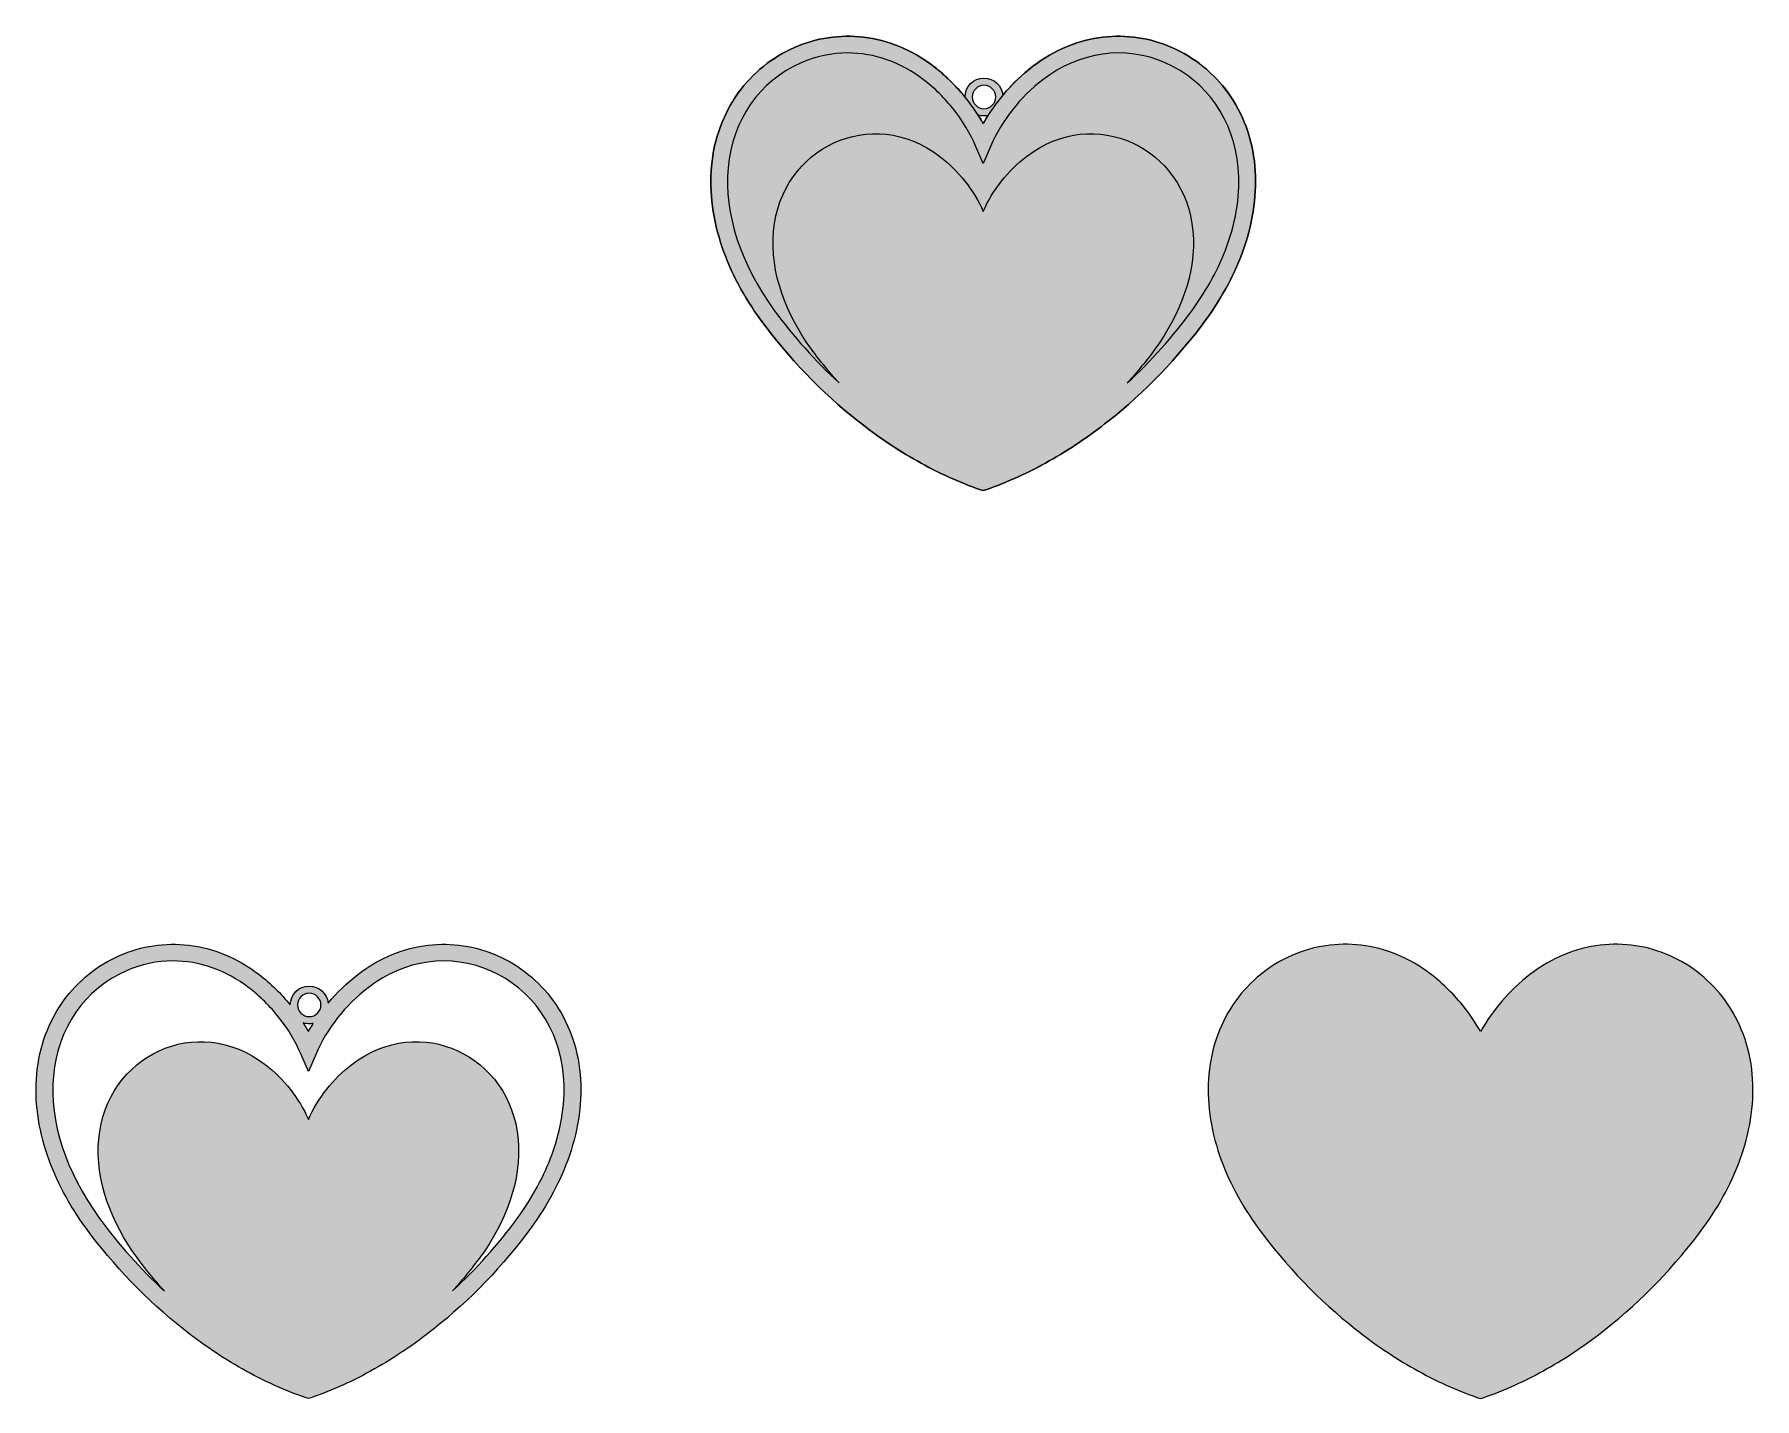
# Model space of a CAD drawing. Header units: inches. Extents: x -788 to 8705, y -5475 to 2053.
import ezdxf

# ---------------------------------------------------------------- set-up
doc = ezdxf.new("R2010")
doc.units = ezdxf.units.IN
doc.header["$MEASUREMENT"] = 0
for name, color, linetype in [('_U+0428_U+0430_U+0440 1', 7, 'Continuous'), ('_U+0428_U+0430_U+0440 2', 7, 'Continuous'), ('_U+0428_U+0430_U+0440 3', 7, 'Continuous')]:
    doc.layers.add(name, color=color, linetype=linetype)

msp = doc.modelspace()

# ---------------------------------------------------------------- hatches: boundary and pattern name
at = {"layer": '_U+0428_U+0430_U+0440 1', "true_color": 0xe9d9bc}
h = msp.add_hatch(color=254, dxfattribs=at)
h.dxf.hatch_style = 2
edge = h.paths.add_edge_path()
edge.add_spline(control_points=[(5887.7, 876.6), (5840.7, 739.5), (5769.1, 604.7), (5675, 475.9), (5524.8, 270.4), (5339.1, 77.7), (5138, -81.2), (5032.6, -164.5), (4923.1, -238.5), (4812.7, -301), (4696.8, -366.6), (4579.1, -420), (4462.8, -459.6), (4462.8, -459.6), (4448, -464.6), (4448, -464.6), (4448, -464.6), (4433.2, -459.6), (4433.2, -459.6), (4316.9, -420), (4199.2, -366.6), (4083.3, -301), (3972.9, -238.5), (3863.4, -164.5), (3758, -81.2), (3556.9, 77.7), (3371.2, 270.4), (3221, 475.9), (3126.9, 604.7), (3055.3, 739.5), (3008.3, 876.6), (2955.9, 1029.4), (2935.9, 1180.5), (2948.8, 1325.6), (2955.6, 1401.6), (2972, 1475.1), (2997.7, 1544.3), (3022.4, 1610.8), (3055.7, 1673.3), (3096.6, 1730.1), (3176.1, 1840.2), (3283.1, 1926.9), (3406.3, 1980.9), (3526.2, 2033.5), (3658, 2053.2), (3787.4, 2037.9), (3854.7, 2029.9), (3921.3, 2012.6), (3985.3, 1986.3), (4051.7, 1958.9), (4115.7, 1921.8), (4175.4, 1875.9), (4242.7, 1824.1), (4304, 1763.4), (4357.7, 1695.5), (4391.8, 1652.3), (4422, 1607.1), (4448, 1560.6), (4514.9, 1680.5), (4609.4, 1790.3), (4720.6, 1875.9), (4780.3, 1921.8), (4844.3, 1958.9), (4910.7, 1986.3), (4974.7, 2012.6), (5041.3, 2029.9), (5108.6, 2037.9), (5238, 2053.2), (5369.8, 2033.5), (5489.7, 1980.9), (5612.8, 1926.9), (5719.9, 1840.2), (5799.3, 1730.1), (5840.3, 1673.3), (5873.6, 1610.8), (5898.3, 1544.3), (5924, 1475.1), (5940.4, 1401.6), (5947.2, 1325.6), (5960.1, 1180.5), (5940.1, 1029.4), (5887.7, 876.6)], knot_values=[0, 0, 0, 0, 1, 1, 1, 2, 2, 2, 3, 3, 3, 4, 4, 4, 5, 5, 5, 6, 6, 6, 7, 7, 7, 8, 8, 8, 9, 9, 9, 10, 10, 10, 11, 11, 11, 12, 12, 12, 13, 13, 13, 14, 14, 14, 15, 15, 15, 16, 16, 16, 17, 17, 17, 18, 18, 18, 19, 19, 19, 20, 20, 20, 21, 21, 21, 22, 22, 22, 23, 23, 23, 24, 24, 24, 25, 25, 25, 26, 26, 26, 27, 27, 27, 27], degree=3, periodic=1)
at = {"layer": '_U+0428_U+0430_U+0440 1', "true_color": 0xa1785b}
h = msp.add_hatch(color=35, dxfattribs=at)
h.dxf.hatch_style = 2
edge = h.paths.add_edge_path()
edge.add_spline(control_points=[(5947.2, 1325.6), (5940.4, 1401.6), (5924, 1475.1), (5898.3, 1544.3), (5873.6, 1610.8), (5840.3, 1673.3), (5799.4, 1730.1), (5719.9, 1840.2), (5612.9, 1926.9), (5489.7, 1980.9), (5369.8, 2033.5), (5238, 2053.2), (5108.6, 2037.9), (5041.3, 2029.9), (4974.7, 2012.6), (4910.7, 1986.3), (4844.3, 1958.9), (4780.3, 1921.8), (4720.6, 1875.9), (4660.4, 1829.5), (4605.1, 1776.1), (4556.4, 1717.8), (4551.4, 1770.8), (4506.7, 1812.3), (4452.4, 1812.3), (4394.8, 1812.3), (4347.9, 1765.4), (4347.9, 1707.8), (4347.9, 1707.8), (4347.9, 1707.7), (4347.9, 1707.7), (4296.6, 1770.7), (4238.6, 1827.2), (4175.4, 1875.9), (4115.7, 1921.8), (4051.7, 1958.9), (3985.3, 1986.3), (3921.3, 2012.6), (3854.7, 2029.9), (3787.4, 2037.9), (3658, 2053.2), (3526.2, 2033.5), (3406.3, 1980.9), (3283.2, 1926.9), (3176.1, 1840.2), (3096.7, 1730.1), (3055.7, 1673.3), (3022.4, 1610.8), (2997.7, 1544.3), (2972, 1475.1), (2955.6, 1401.6), (2948.8, 1325.6), (2935.9, 1180.5), (2955.9, 1029.4), (3008.3, 876.6), (3055.3, 739.5), (3126.9, 604.7), (3221, 475.9), (3371.2, 270.4), (3556.9, 77.7), (3758, -81.2), (3863.4, -164.5), (3972.9, -238.5), (4083.3, -301), (4199.2, -366.6), (4316.9, -420), (4433.2, -459.6), (4433.2, -459.6), (4448, -464.6), (4448, -464.6), (4448, -464.6), (4462.8, -459.6), (4462.8, -459.6), (4579.1, -420), (4696.8, -366.6), (4812.7, -301), (4923.1, -238.5), (5032.6, -164.5), (5138, -81.2), (5339.1, 77.7), (5524.8, 270.4), (5675, 475.9), (5769.1, 604.7), (5840.7, 739.5), (5887.7, 876.6), (5940.1, 1029.4), (5960.1, 1180.5), (5947.2, 1325.6)], knot_values=[0, 0, 0, 0, 1, 1, 1, 2, 2, 2, 3, 3, 3, 4, 4, 4, 5, 5, 5, 6, 6, 6, 7, 7, 7, 8, 8, 8, 9, 9, 9, 10, 10, 10, 11, 11, 11, 12, 12, 12, 13, 13, 13, 14, 14, 14, 15, 15, 15, 16, 16, 16, 17, 17, 17, 18, 18, 18, 19, 19, 19, 20, 20, 20, 21, 21, 21, 22, 22, 22, 23, 23, 23, 24, 24, 24, 25, 25, 25, 26, 26, 26, 27, 27, 27, 28, 28, 28, 29, 29, 29, 29], degree=3, periodic=1)
edge = h.paths.add_edge_path()
edge.add_spline(control_points=[(4452.4, 1772.3), (4488, 1772.3), (4516.9, 1743.4), (4516.9, 1707.8), (4516.9, 1672.2), (4488, 1643.3), (4452.4, 1643.3), (4416.9, 1643.3), (4387.9, 1672.2), (4387.9, 1707.8), (4387.9, 1743.4), (4416.9, 1772.3), (4452.4, 1772.3)], knot_values=[0, 0, 0, 0, 1, 1, 1, 2, 2, 2, 3, 3, 3, 4, 4, 4, 4], degree=3, periodic=1)
edge = h.paths.add_edge_path()
edge.add_spline(control_points=[(4474.8, 1605.7), (4465.4, 1590.9), (4456.5, 1575.8), (4448, 1560.6), (4439, 1576.8), (4429.4, 1592.8), (4419.4, 1608.7), (4429.8, 1605.2), (4440.9, 1603.3), (4452.4, 1603.3), (4460.1, 1603.3), (4467.6, 1604.1), (4474.8, 1605.7)], knot_values=[0, 0, 0, 0, 1, 1, 1, 2, 2, 2, 3, 3, 3, 4, 4, 4, 4], degree=3, periodic=1)
edge = h.paths.add_edge_path()
edge.add_spline(control_points=[(5792.9, 885), (5749.3, 765), (5684.8, 645.1), (5600.7, 530.2), (5494.8, 385.3), (5373.7, 250.3), (5243, 129.7), (5298, 189.9), (5349.1, 252.3), (5395.4, 315.7), (5533, 504.1), (5625.9, 735.1), (5605.2, 967.4), (5564, 1429.2), (5062.4, 1668.3), (4687.4, 1379.8), (4585.6, 1301.4), (4499, 1193.6), (4448, 1075.2), (4422.5, 1134.4), (4388.1, 1191), (4347.4, 1242.5), (4306.6, 1294.1), (4259.5, 1340.6), (4208.6, 1379.8), (3833.6, 1668.3), (3332, 1429.2), (3290.8, 967.4), (3270.1, 735.1), (3363, 504.1), (3500.6, 315.7), (3546.9, 252.3), (3598, 189.9), (3653, 129.7), (3522.3, 250.3), (3401.2, 385.3), (3295.3, 530.2), (3108.5, 785.8), (3018, 1065.3), (3040.5, 1317.4), (3063.9, 1579.8), (3214.4, 1796.3), (3443.2, 1896.6), (3525.8, 1932.8), (3612.7, 1950.6), (3699.8, 1950.6), (3846, 1950.6), (3992.6, 1900.4), (4119.3, 1803), (4180.6, 1755.8), (4236.5, 1700.4), (4285.5, 1638.5), (4335.3, 1575.5), (4375.7, 1508.2), (4405.8, 1438.6), (4405.8, 1438.6), (4448, 1340.6), (4448, 1340.6), (4448, 1340.6), (4490.3, 1438.6), (4490.3, 1438.6), (4550, 1577.4), (4651.8, 1706.8), (4776.7, 1803), (4978.9, 1958.5), (5231.7, 1993.5), (5452.8, 1896.6), (5681.6, 1796.3), (5832.2, 1579.8), (5855.6, 1317.4), (5867.9, 1178.7), (5846.1, 1031.7), (5792.9, 885)], knot_values=[0, 0, 0, 0, 1, 1, 1, 2, 2, 2, 3, 3, 3, 4, 4, 4, 5, 5, 5, 6, 6, 6, 7, 7, 7, 8, 8, 8, 9, 9, 9, 10, 10, 10, 11, 11, 11, 12, 12, 12, 13, 13, 13, 14, 14, 14, 15, 15, 15, 16, 16, 16, 17, 17, 17, 18, 18, 18, 19, 19, 19, 20, 20, 20, 21, 21, 21, 22, 22, 22, 23, 23, 23, 24, 24, 24, 24], degree=3, periodic=1)
at = {"layer": '_U+0428_U+0430_U+0440 2', "true_color": 0xa1785b}
h = msp.add_hatch(color=35, dxfattribs=at)
h.dxf.hatch_style = 2
edge = h.paths.add_edge_path()
edge.add_spline(control_points=[(2223.8, -3685.2), (2217, -3609.3), (2200.5, -3535.7), (2174.9, -3466.6), (2150.1, -3400), (2116.9, -3337.5), (2075.9, -3280.8), (1996.5, -3170.7), (1889.4, -3083.9), (1766.3, -3030), (1646.4, -2977.4), (1514.6, -2957.7), (1385.2, -2973), (1317.8, -2980.9), (1251.3, -2998.3), (1187.3, -3024.6), (1120.8, -3051.9), (1056.9, -3089.1), (997.2, -3135), (937, -3181.3), (881.7, -3234.7), (833, -3293), (827.9, -3240.1), (783.2, -3198.6), (729, -3198.6), (671.4, -3198.6), (624.5, -3245.4), (624.5, -3303.1), (624.5, -3303.1), (624.5, -3303.2), (624.5, -3303.2), (573.2, -3240.2), (515.2, -3183.7), (452, -3135), (392.3, -3089.1), (328.3, -3051.9), (261.8, -3024.6), (197.9, -2998.3), (131.3, -2980.9), (64, -2973), (-65.4, -2957.7), (-197.2, -2977.4), (-317.2, -3030), (-440.3, -3083.9), (-547.3, -3170.7), (-626.8, -3280.8), (-667.7, -3337.5), (-701, -3400.1), (-725.7, -3466.6), (-751.4, -3535.7), (-767.8, -3609.3), (-774.6, -3685.2), (-787.6, -3830.4), (-767.6, -3981.4), (-715.1, -4134.2), (-668.1, -4271.4), (-596.6, -4406.2), (-502.4, -4535), (-352.2, -4740.5), (-166.5, -4933.1), (34.5, -5092), (140, -5175.4), (249.4, -5249.3), (359.8, -5311.8), (475.8, -5377.4), (593.5, -5430.8), (709.7, -5470.4), (709.7, -5470.4), (724.6, -5475.5), (724.6, -5475.5), (724.6, -5475.5), (739.4, -5470.4), (739.4, -5470.4), (855.6, -5430.8), (973.4, -5377.4), (1089.3, -5311.8), (1199.7, -5249.3), (1309.2, -5175.4), (1414.6, -5092), (1615.7, -4933.1), (1801.4, -4740.5), (1951.6, -4535), (2045.7, -4406.2), (2117.3, -4271.4), (2164.3, -4134.2), (2216.7, -3981.4), (2236.7, -3830.4), (2223.8, -3685.2)], knot_values=[0, 0, 0, 0, 1, 1, 1, 2, 2, 2, 3, 3, 3, 4, 4, 4, 5, 5, 5, 6, 6, 6, 7, 7, 7, 8, 8, 8, 9, 9, 9, 10, 10, 10, 11, 11, 11, 12, 12, 12, 13, 13, 13, 14, 14, 14, 15, 15, 15, 16, 16, 16, 17, 17, 17, 18, 18, 18, 19, 19, 19, 20, 20, 20, 21, 21, 21, 22, 22, 22, 23, 23, 23, 24, 24, 24, 25, 25, 25, 26, 26, 26, 27, 27, 27, 28, 28, 28, 29, 29, 29, 29], degree=3, periodic=1)
edge = h.paths.add_edge_path()
edge.add_spline(control_points=[(729, -3238.6), (764.6, -3238.6), (793.5, -3267.5), (793.5, -3303.1), (793.5, -3338.6), (764.6, -3367.6), (729, -3367.6), (693.4, -3367.6), (664.5, -3338.6), (664.5, -3303.1), (664.5, -3267.5), (693.4, -3238.6), (729, -3238.6)], knot_values=[0, 0, 0, 0, 1, 1, 1, 2, 2, 2, 3, 3, 3, 4, 4, 4, 4], degree=3, periodic=1)
edge = h.paths.add_edge_path()
edge.add_spline(control_points=[(751.3, -3405.1), (742, -3420), (733.1, -3435), (724.6, -3450.2), (715.5, -3434.1), (706, -3418), (695.9, -3402.2), (706.3, -3405.7), (717.4, -3407.6), (729, -3407.6), (736.7, -3407.6), (744.1, -3406.7), (751.3, -3405.1)], knot_values=[0, 0, 0, 0, 1, 1, 1, 2, 2, 2, 3, 3, 3, 4, 4, 4, 4], degree=3, periodic=1)
edge = h.paths.add_edge_path()
edge.add_spline(control_points=[(2069.4, -4125.9), (2025.9, -4245.9), (1961.3, -4365.7), (1877.3, -4480.7), (1771.4, -4625.6), (1650.2, -4760.6), (1519.6, -4881.2), (1574.6, -4820.9), (1625.6, -4758.5), (1672, -4695.1), (1809.6, -4506.8), (1902.5, -4275.8), (1881.8, -4043.4), (1840.6, -3581.6), (1339, -3342.6), (964, -3631), (862.2, -3709.4), (775.6, -3817.3), (724.6, -3935.7), (699, -3876.5), (664.7, -3819.9), (623.9, -3768.3), (583.2, -3716.8), (536.1, -3670.2), (485.2, -3631), (110.2, -3342.6), (-391.5, -3581.6), (-432.6, -4043.4), (-453.4, -4275.8), (-360.5, -4506.8), (-222.8, -4695.1), (-176.5, -4758.5), (-125.5, -4820.9), (-70.4, -4881.2), (-201.1, -4760.6), (-322.3, -4625.6), (-428.1, -4480.7), (-615, -4225.1), (-705.5, -3945.5), (-683, -3693.4), (-659.6, -3431), (-509, -3214.5), (-280.2, -3114.2), (-197.7, -3078), (-110.7, -3060.3), (-23.6, -3060.3), (122.6, -3060.3), (269.1, -3110.4), (395.8, -3207.9), (457.2, -3255.1), (513.1, -3310.4), (562.1, -3372.4), (611.8, -3435.4), (652.3, -3502.6), (682.3, -3572.3), (682.3, -3572.3), (724.6, -3670.3), (724.6, -3670.3), (724.6, -3670.3), (766.8, -3572.2), (766.8, -3572.2), (826.6, -3433.5), (928.3, -3304.1), (1053.3, -3207.9), (1255.5, -3052.3), (1508.3, -3017.3), (1729.4, -3114.2), (1958.2, -3214.5), (2108.7, -3431), (2132.1, -3693.4), (2144.5, -3832.1), (2122.7, -3979.1), (2069.4, -4125.9)], knot_values=[0, 0, 0, 0, 1, 1, 1, 2, 2, 2, 3, 3, 3, 4, 4, 4, 5, 5, 5, 6, 6, 6, 7, 7, 7, 8, 8, 8, 9, 9, 9, 10, 10, 10, 11, 11, 11, 12, 12, 12, 13, 13, 13, 14, 14, 14, 15, 15, 15, 16, 16, 16, 17, 17, 17, 18, 18, 18, 19, 19, 19, 20, 20, 20, 21, 21, 21, 22, 22, 22, 23, 23, 23, 24, 24, 24, 24], degree=3, periodic=1)
at = {"layer": '_U+0428_U+0430_U+0440 3', "true_color": 0xe9d9bc}
h = msp.add_hatch(color=254, dxfattribs=at)
h.dxf.hatch_style = 2
edge = h.paths.add_edge_path()
edge.add_spline(control_points=[(8632.3, -4134.3), (8585.3, -4271.4), (8513.7, -4406.2), (8419.6, -4535), (8269.4, -4740.5), (8083.7, -4933.1), (7882.6, -5092), (7777.2, -5175.4), (7667.7, -5249.3), (7557.3, -5311.8), (7441.4, -5377.4), (7323.6, -5430.8), (7207.4, -5470.4), (7207.4, -5470.4), (7192.6, -5475.5), (7192.6, -5475.5), (7192.6, -5475.5), (7177.7, -5470.4), (7177.7, -5470.4), (7061.5, -5430.8), (6943.8, -5377.4), (6827.8, -5311.8), (6717.4, -5249.3), (6608, -5175.4), (6502.5, -5092), (6301.5, -4933.1), (6115.8, -4740.5), (5965.6, -4535), (5871.4, -4406.2), (5799.9, -4271.4), (5752.8, -4134.3), (5700.4, -3981.4), (5680.4, -3830.4), (5693.4, -3685.2), (5700.2, -3609.3), (5716.6, -3535.7), (5742.3, -3466.6), (5767, -3400.1), (5800.3, -3337.5), (5841.2, -3280.8), (5920.7, -3170.7), (6027.7, -3083.9), (6150.8, -3030), (6270.8, -2977.4), (6402.6, -2957.7), (6532, -2973), (6599.3, -2980.9), (6665.9, -2998.3), (6729.8, -3024.6), (6796.3, -3051.9), (6860.3, -3089.1), (6920, -3135), (6987.2, -3186.8), (7048.6, -3247.5), (7102.3, -3315.3), (7136.4, -3358.6), (7166.6, -3403.7), (7192.6, -3450.2), (7259.5, -3330.3), (7354, -3220.6), (7465.2, -3135), (7524.9, -3089.1), (7588.8, -3051.9), (7655.3, -3024.6), (7719.3, -2998.3), (7785.8, -2980.9), (7853.2, -2973), (7982.6, -2957.7), (8114.3, -2977.4), (8234.3, -3030), (8357.4, -3083.9), (8464.5, -3170.7), (8543.9, -3280.8), (8584.8, -3337.5), (8618.1, -3400.1), (8642.9, -3466.6), (8668.5, -3535.7), (8685, -3609.3), (8691.8, -3685.3), (8704.7, -3830.4), (8684.7, -3981.4), (8632.3, -4134.3)], knot_values=[0, 0, 0, 0, 1, 1, 1, 2, 2, 2, 3, 3, 3, 4, 4, 4, 5, 5, 5, 6, 6, 6, 7, 7, 7, 8, 8, 8, 9, 9, 9, 10, 10, 10, 11, 11, 11, 12, 12, 12, 13, 13, 13, 14, 14, 14, 15, 15, 15, 16, 16, 16, 17, 17, 17, 18, 18, 18, 19, 19, 19, 20, 20, 20, 21, 21, 21, 22, 22, 22, 23, 23, 23, 24, 24, 24, 25, 25, 25, 26, 26, 26, 27, 27, 27, 27], degree=3, periodic=1)

# ---------------------------------------------------------------- linework, layer by layer
at = {"layer": '_U+0428_U+0430_U+0440 1', "lineweight": 0}
for points, knots in [([(5887.7, 876.6), (5840.7, 739.5), (5769.1, 604.7), (5675, 475.9), (5524.8, 270.4), (5339.1, 77.7), (5138, -81.2), (5032.6, -164.5), (4923.1, -238.5), (4812.7, -301), (4696.8, -366.6), (4579.1, -420), (4462.8, -459.6), (4462.8, -459.6), (4448, -464.6), (4448, -464.6), (4448, -464.6), (4433.2, -459.6), (4433.2, -459.6), (4316.9, -420), (4199.2, -366.6), (4083.3, -301), (3972.9, -238.5), (3863.4, -164.5), (3758, -81.2), (3556.9, 77.7), (3371.2, 270.4), (3221, 475.9), (3126.9, 604.7), (3055.3, 739.5), (3008.3, 876.6), (2955.9, 1029.4), (2935.9, 1180.5), (2948.8, 1325.6), (2955.6, 1401.6), (2972, 1475.1), (2997.7, 1544.3), (3022.4, 1610.8), (3055.7, 1673.3), (3096.6, 1730.1), (3176.1, 1840.2), (3283.1, 1926.9), (3406.3, 1980.9), (3526.2, 2033.5), (3658, 2053.2), (3787.4, 2037.9), (3854.7, 2029.9), (3921.3, 2012.6), (3985.3, 1986.3), (4051.7, 1958.9), (4115.7, 1921.8), (4175.4, 1875.9), (4242.7, 1824.1), (4304, 1763.4), (4357.7, 1695.5), (4391.8, 1652.3), (4422, 1607.1), (4448, 1560.6), (4514.9, 1680.5), (4609.4, 1790.3), (4720.6, 1875.9), (4780.3, 1921.8), (4844.3, 1958.9), (4910.7, 1986.3), (4974.7, 2012.6), (5041.3, 2029.9), (5108.6, 2037.9), (5238, 2053.2), (5369.8, 2033.5), (5489.7, 1980.9), (5612.8, 1926.9), (5719.9, 1840.2), (5799.3, 1730.1), (5840.3, 1673.3), (5873.6, 1610.8), (5898.3, 1544.3), (5924, 1475.1), (5940.4, 1401.6), (5947.2, 1325.6), (5960.1, 1180.5), (5940.1, 1029.4), (5887.7, 876.6)], [0, 0, 0, 0, 1, 1, 1, 2, 2, 2, 3, 3, 3, 4, 4, 4, 5, 5, 5, 6, 6, 6, 7, 7, 7, 8, 8, 8, 9, 9, 9, 10, 10, 10, 11, 11, 11, 12, 12, 12, 13, 13, 13, 14, 14, 14, 15, 15, 15, 16, 16, 16, 17, 17, 17, 18, 18, 18, 19, 19, 19, 20, 20, 20, 21, 21, 21, 22, 22, 22, 23, 23, 23, 24, 24, 24, 25, 25, 25, 26, 26, 26, 27, 27, 27, 27]), ([(5947.2, 1325.6), (5940.4, 1401.6), (5924, 1475.1), (5898.3, 1544.3), (5873.6, 1610.8), (5840.3, 1673.3), (5799.4, 1730.1), (5719.9, 1840.2), (5612.9, 1926.9), (5489.7, 1980.9), (5369.8, 2033.5), (5238, 2053.2), (5108.6, 2037.9), (5041.3, 2029.9), (4974.7, 2012.6), (4910.7, 1986.3), (4844.3, 1958.9), (4780.3, 1921.8), (4720.6, 1875.9), (4660.4, 1829.5), (4605.1, 1776.1), (4556.4, 1717.8), (4551.4, 1770.8), (4506.7, 1812.3), (4452.4, 1812.3), (4394.8, 1812.3), (4347.9, 1765.4), (4347.9, 1707.8), (4347.9, 1707.8), (4347.9, 1707.7), (4347.9, 1707.7), (4296.6, 1770.7), (4238.6, 1827.2), (4175.4, 1875.9), (4115.7, 1921.8), (4051.7, 1958.9), (3985.3, 1986.3), (3921.3, 2012.6), (3854.7, 2029.9), (3787.4, 2037.9), (3658, 2053.2), (3526.2, 2033.5), (3406.3, 1980.9), (3283.2, 1926.9), (3176.1, 1840.2), (3096.7, 1730.1), (3055.7, 1673.3), (3022.4, 1610.8), (2997.7, 1544.3), (2972, 1475.1), (2955.6, 1401.6), (2948.8, 1325.6), (2935.9, 1180.5), (2955.9, 1029.4), (3008.3, 876.6), (3055.3, 739.5), (3126.9, 604.7), (3221, 475.9), (3371.2, 270.4), (3556.9, 77.7), (3758, -81.2), (3863.4, -164.5), (3972.9, -238.5), (4083.3, -301), (4199.2, -366.6), (4316.9, -420), (4433.2, -459.6), (4433.2, -459.6), (4448, -464.6), (4448, -464.6), (4448, -464.6), (4462.8, -459.6), (4462.8, -459.6), (4579.1, -420), (4696.8, -366.6), (4812.7, -301), (4923.1, -238.5), (5032.6, -164.5), (5138, -81.2), (5339.1, 77.7), (5524.8, 270.4), (5675, 475.9), (5769.1, 604.7), (5840.7, 739.5), (5887.7, 876.6), (5940.1, 1029.4), (5960.1, 1180.5), (5947.2, 1325.6)], [0, 0, 0, 0, 1, 1, 1, 2, 2, 2, 3, 3, 3, 4, 4, 4, 5, 5, 5, 6, 6, 6, 7, 7, 7, 8, 8, 8, 9, 9, 9, 10, 10, 10, 11, 11, 11, 12, 12, 12, 13, 13, 13, 14, 14, 14, 15, 15, 15, 16, 16, 16, 17, 17, 17, 18, 18, 18, 19, 19, 19, 20, 20, 20, 21, 21, 21, 22, 22, 22, 23, 23, 23, 24, 24, 24, 25, 25, 25, 26, 26, 26, 27, 27, 27, 28, 28, 28, 29, 29, 29, 29]), ([(5792.9, 885), (5749.3, 765), (5684.8, 645.1), (5600.7, 530.2), (5494.8, 385.3), (5373.7, 250.3), (5243, 129.7), (5298, 189.9), (5349.1, 252.3), (5395.4, 315.7), (5533, 504.1), (5625.9, 735.1), (5605.2, 967.4), (5564, 1429.2), (5062.4, 1668.3), (4687.4, 1379.8), (4585.6, 1301.4), (4499, 1193.6), (4448, 1075.2), (4422.5, 1134.4), (4388.1, 1191), (4347.4, 1242.5), (4306.6, 1294.1), (4259.5, 1340.6), (4208.6, 1379.8), (3833.6, 1668.3), (3332, 1429.2), (3290.8, 967.4), (3270.1, 735.1), (3363, 504.1), (3500.6, 315.7), (3546.9, 252.3), (3598, 189.9), (3653, 129.7), (3522.3, 250.3), (3401.2, 385.3), (3295.3, 530.2), (3108.5, 785.8), (3018, 1065.3), (3040.5, 1317.4), (3063.9, 1579.8), (3214.4, 1796.3), (3443.2, 1896.6), (3525.8, 1932.8), (3612.7, 1950.6), (3699.8, 1950.6), (3846, 1950.6), (3992.6, 1900.4), (4119.3, 1803), (4180.6, 1755.8), (4236.5, 1700.4), (4285.5, 1638.5), (4335.3, 1575.5), (4375.7, 1508.2), (4405.8, 1438.6), (4405.8, 1438.6), (4448, 1340.6), (4448, 1340.6), (4448, 1340.6), (4490.3, 1438.6), (4490.3, 1438.6), (4550, 1577.4), (4651.8, 1706.8), (4776.7, 1803), (4978.9, 1958.5), (5231.7, 1993.5), (5452.8, 1896.6), (5681.6, 1796.3), (5832.2, 1579.8), (5855.6, 1317.4), (5867.9, 1178.7), (5846.1, 1031.7), (5792.9, 885)], [0, 0, 0, 0, 1, 1, 1, 2, 2, 2, 3, 3, 3, 4, 4, 4, 5, 5, 5, 6, 6, 6, 7, 7, 7, 8, 8, 8, 9, 9, 9, 10, 10, 10, 11, 11, 11, 12, 12, 12, 13, 13, 13, 14, 14, 14, 15, 15, 15, 16, 16, 16, 17, 17, 17, 18, 18, 18, 19, 19, 19, 20, 20, 20, 21, 21, 21, 22, 22, 22, 23, 23, 23, 24, 24, 24, 24]), ([(4452.4, 1772.3), (4488, 1772.3), (4516.9, 1743.4), (4516.9, 1707.8), (4516.9, 1672.2), (4488, 1643.3), (4452.4, 1643.3), (4416.9, 1643.3), (4387.9, 1672.2), (4387.9, 1707.8), (4387.9, 1743.4), (4416.9, 1772.3), (4452.4, 1772.3)], [0, 0, 0, 0, 1, 1, 1, 2, 2, 2, 3, 3, 3, 4, 4, 4, 4]), ([(4474.8, 1605.7), (4465.4, 1590.9), (4456.5, 1575.8), (4448, 1560.6), (4439, 1576.8), (4429.4, 1592.8), (4419.4, 1608.7), (4429.8, 1605.2), (4440.9, 1603.3), (4452.4, 1603.3), (4460.1, 1603.3), (4467.6, 1604.1), (4474.8, 1605.7)], [0, 0, 0, 0, 1, 1, 1, 2, 2, 2, 3, 3, 3, 4, 4, 4, 4])]:
    msp.add_open_spline(points, degree=3, knots=knots, dxfattribs=at)
at = {"layer": '_U+0428_U+0430_U+0440 2', "lineweight": 0}
for points, knots in [([(2223.8, -3685.2), (2217, -3609.3), (2200.5, -3535.7), (2174.9, -3466.6), (2150.1, -3400), (2116.9, -3337.5), (2075.9, -3280.8), (1996.5, -3170.7), (1889.4, -3083.9), (1766.3, -3030), (1646.4, -2977.4), (1514.6, -2957.7), (1385.2, -2973), (1317.8, -2980.9), (1251.3, -2998.3), (1187.3, -3024.6), (1120.8, -3051.9), (1056.9, -3089.1), (997.2, -3135), (937, -3181.3), (881.7, -3234.7), (833, -3293), (827.9, -3240.1), (783.2, -3198.6), (729, -3198.6), (671.4, -3198.6), (624.5, -3245.4), (624.5, -3303.1), (624.5, -3303.1), (624.5, -3303.2), (624.5, -3303.2), (573.2, -3240.2), (515.2, -3183.7), (452, -3135), (392.3, -3089.1), (328.3, -3051.9), (261.8, -3024.6), (197.9, -2998.3), (131.3, -2980.9), (64, -2973), (-65.4, -2957.7), (-197.2, -2977.4), (-317.2, -3030), (-440.3, -3083.9), (-547.3, -3170.7), (-626.8, -3280.8), (-667.7, -3337.5), (-701, -3400.1), (-725.7, -3466.6), (-751.4, -3535.7), (-767.8, -3609.3), (-774.6, -3685.2), (-787.6, -3830.4), (-767.6, -3981.4), (-715.1, -4134.2), (-668.1, -4271.4), (-596.6, -4406.2), (-502.4, -4535), (-352.2, -4740.5), (-166.5, -4933.1), (34.5, -5092), (140, -5175.4), (249.4, -5249.3), (359.8, -5311.8), (475.8, -5377.4), (593.5, -5430.8), (709.7, -5470.4), (709.7, -5470.4), (724.6, -5475.5), (724.6, -5475.5), (724.6, -5475.5), (739.4, -5470.4), (739.4, -5470.4), (855.6, -5430.8), (973.4, -5377.4), (1089.3, -5311.8), (1199.7, -5249.3), (1309.2, -5175.4), (1414.6, -5092), (1615.7, -4933.1), (1801.4, -4740.5), (1951.6, -4535), (2045.7, -4406.2), (2117.3, -4271.4), (2164.3, -4134.2), (2216.7, -3981.4), (2236.7, -3830.4), (2223.8, -3685.2)], [0, 0, 0, 0, 1, 1, 1, 2, 2, 2, 3, 3, 3, 4, 4, 4, 5, 5, 5, 6, 6, 6, 7, 7, 7, 8, 8, 8, 9, 9, 9, 10, 10, 10, 11, 11, 11, 12, 12, 12, 13, 13, 13, 14, 14, 14, 15, 15, 15, 16, 16, 16, 17, 17, 17, 18, 18, 18, 19, 19, 19, 20, 20, 20, 21, 21, 21, 22, 22, 22, 23, 23, 23, 24, 24, 24, 25, 25, 25, 26, 26, 26, 27, 27, 27, 28, 28, 28, 29, 29, 29, 29]), ([(2069.4, -4125.9), (2025.9, -4245.9), (1961.3, -4365.7), (1877.3, -4480.7), (1771.4, -4625.6), (1650.2, -4760.6), (1519.6, -4881.2), (1574.6, -4820.9), (1625.6, -4758.5), (1672, -4695.1), (1809.6, -4506.8), (1902.5, -4275.8), (1881.8, -4043.4), (1840.6, -3581.6), (1339, -3342.6), (964, -3631), (862.2, -3709.4), (775.6, -3817.3), (724.6, -3935.7), (699, -3876.5), (664.7, -3819.9), (623.9, -3768.3), (583.2, -3716.8), (536.1, -3670.2), (485.2, -3631), (110.2, -3342.6), (-391.5, -3581.6), (-432.6, -4043.4), (-453.4, -4275.8), (-360.5, -4506.8), (-222.8, -4695.1), (-176.5, -4758.5), (-125.5, -4820.9), (-70.4, -4881.2), (-201.1, -4760.6), (-322.3, -4625.6), (-428.1, -4480.7), (-615, -4225.1), (-705.5, -3945.5), (-683, -3693.4), (-659.6, -3431), (-509, -3214.5), (-280.2, -3114.2), (-197.7, -3078), (-110.7, -3060.3), (-23.6, -3060.3), (122.6, -3060.3), (269.1, -3110.4), (395.8, -3207.9), (457.2, -3255.1), (513.1, -3310.4), (562.1, -3372.4), (611.8, -3435.4), (652.3, -3502.6), (682.3, -3572.3), (682.3, -3572.3), (724.6, -3670.3), (724.6, -3670.3), (724.6, -3670.3), (766.8, -3572.2), (766.8, -3572.2), (826.6, -3433.5), (928.3, -3304.1), (1053.3, -3207.9), (1255.5, -3052.3), (1508.3, -3017.3), (1729.4, -3114.2), (1958.2, -3214.5), (2108.7, -3431), (2132.1, -3693.4), (2144.5, -3832.1), (2122.7, -3979.1), (2069.4, -4125.9)], [0, 0, 0, 0, 1, 1, 1, 2, 2, 2, 3, 3, 3, 4, 4, 4, 5, 5, 5, 6, 6, 6, 7, 7, 7, 8, 8, 8, 9, 9, 9, 10, 10, 10, 11, 11, 11, 12, 12, 12, 13, 13, 13, 14, 14, 14, 15, 15, 15, 16, 16, 16, 17, 17, 17, 18, 18, 18, 19, 19, 19, 20, 20, 20, 21, 21, 21, 22, 22, 22, 23, 23, 23, 24, 24, 24, 24]), ([(729, -3238.6), (764.6, -3238.6), (793.5, -3267.5), (793.5, -3303.1), (793.5, -3338.6), (764.6, -3367.6), (729, -3367.6), (693.4, -3367.6), (664.5, -3338.6), (664.5, -3303.1), (664.5, -3267.5), (693.4, -3238.6), (729, -3238.6)], [0, 0, 0, 0, 1, 1, 1, 2, 2, 2, 3, 3, 3, 4, 4, 4, 4]), ([(751.3, -3405.1), (742, -3420), (733.1, -3435), (724.6, -3450.2), (715.5, -3434.1), (706, -3418), (695.9, -3402.2), (706.3, -3405.7), (717.4, -3407.6), (729, -3407.6), (736.7, -3407.6), (744.1, -3406.7), (751.3, -3405.1)], [0, 0, 0, 0, 1, 1, 1, 2, 2, 2, 3, 3, 3, 4, 4, 4, 4])]:
    msp.add_open_spline(points, degree=3, knots=knots, dxfattribs=at)
at = {"layer": '_U+0428_U+0430_U+0440 3', "lineweight": 0}
msp.add_open_spline([(8632.3, -4134.3), (8585.3, -4271.4), (8513.7, -4406.2), (8419.6, -4535), (8269.4, -4740.5), (8083.7, -4933.1), (7882.6, -5092), (7777.2, -5175.4), (7667.7, -5249.3), (7557.3, -5311.8), (7441.4, -5377.4), (7323.6, -5430.8), (7207.4, -5470.4), (7207.4, -5470.4), (7192.6, -5475.5), (7192.6, -5475.5), (7192.6, -5475.5), (7177.7, -5470.4), (7177.7, -5470.4), (7061.5, -5430.8), (6943.8, -5377.4), (6827.8, -5311.8), (6717.4, -5249.3), (6608, -5175.4), (6502.5, -5092), (6301.5, -4933.1), (6115.8, -4740.5), (5965.6, -4535), (5871.4, -4406.2), (5799.9, -4271.4), (5752.8, -4134.3), (5700.4, -3981.4), (5680.4, -3830.4), (5693.4, -3685.2), (5700.2, -3609.3), (5716.6, -3535.7), (5742.3, -3466.6), (5767, -3400.1), (5800.3, -3337.5), (5841.2, -3280.8), (5920.7, -3170.7), (6027.7, -3083.9), (6150.8, -3030), (6270.8, -2977.4), (6402.6, -2957.7), (6532, -2973), (6599.3, -2980.9), (6665.9, -2998.3), (6729.8, -3024.6), (6796.3, -3051.9), (6860.3, -3089.1), (6920, -3135), (6987.2, -3186.8), (7048.6, -3247.5), (7102.3, -3315.3), (7136.4, -3358.6), (7166.6, -3403.7), (7192.6, -3450.2), (7259.5, -3330.3), (7354, -3220.6), (7465.2, -3135), (7524.9, -3089.1), (7588.8, -3051.9), (7655.3, -3024.6), (7719.3, -2998.3), (7785.8, -2980.9), (7853.2, -2973), (7982.6, -2957.7), (8114.3, -2977.4), (8234.3, -3030), (8357.4, -3083.9), (8464.5, -3170.7), (8543.9, -3280.8), (8584.8, -3337.5), (8618.1, -3400.1), (8642.9, -3466.6), (8668.5, -3535.7), (8685, -3609.3), (8691.8, -3685.3), (8704.7, -3830.4), (8684.7, -3981.4), (8632.3, -4134.3)], degree=3, knots=[0, 0, 0, 0, 1, 1, 1, 2, 2, 2, 3, 3, 3, 4, 4, 4, 5, 5, 5, 6, 6, 6, 7, 7, 7, 8, 8, 8, 9, 9, 9, 10, 10, 10, 11, 11, 11, 12, 12, 12, 13, 13, 13, 14, 14, 14, 15, 15, 15, 16, 16, 16, 17, 17, 17, 18, 18, 18, 19, 19, 19, 20, 20, 20, 21, 21, 21, 22, 22, 22, 23, 23, 23, 24, 24, 24, 25, 25, 25, 26, 26, 26, 27, 27, 27, 27], dxfattribs=at)

doc.saveas('drawing.dxf')
